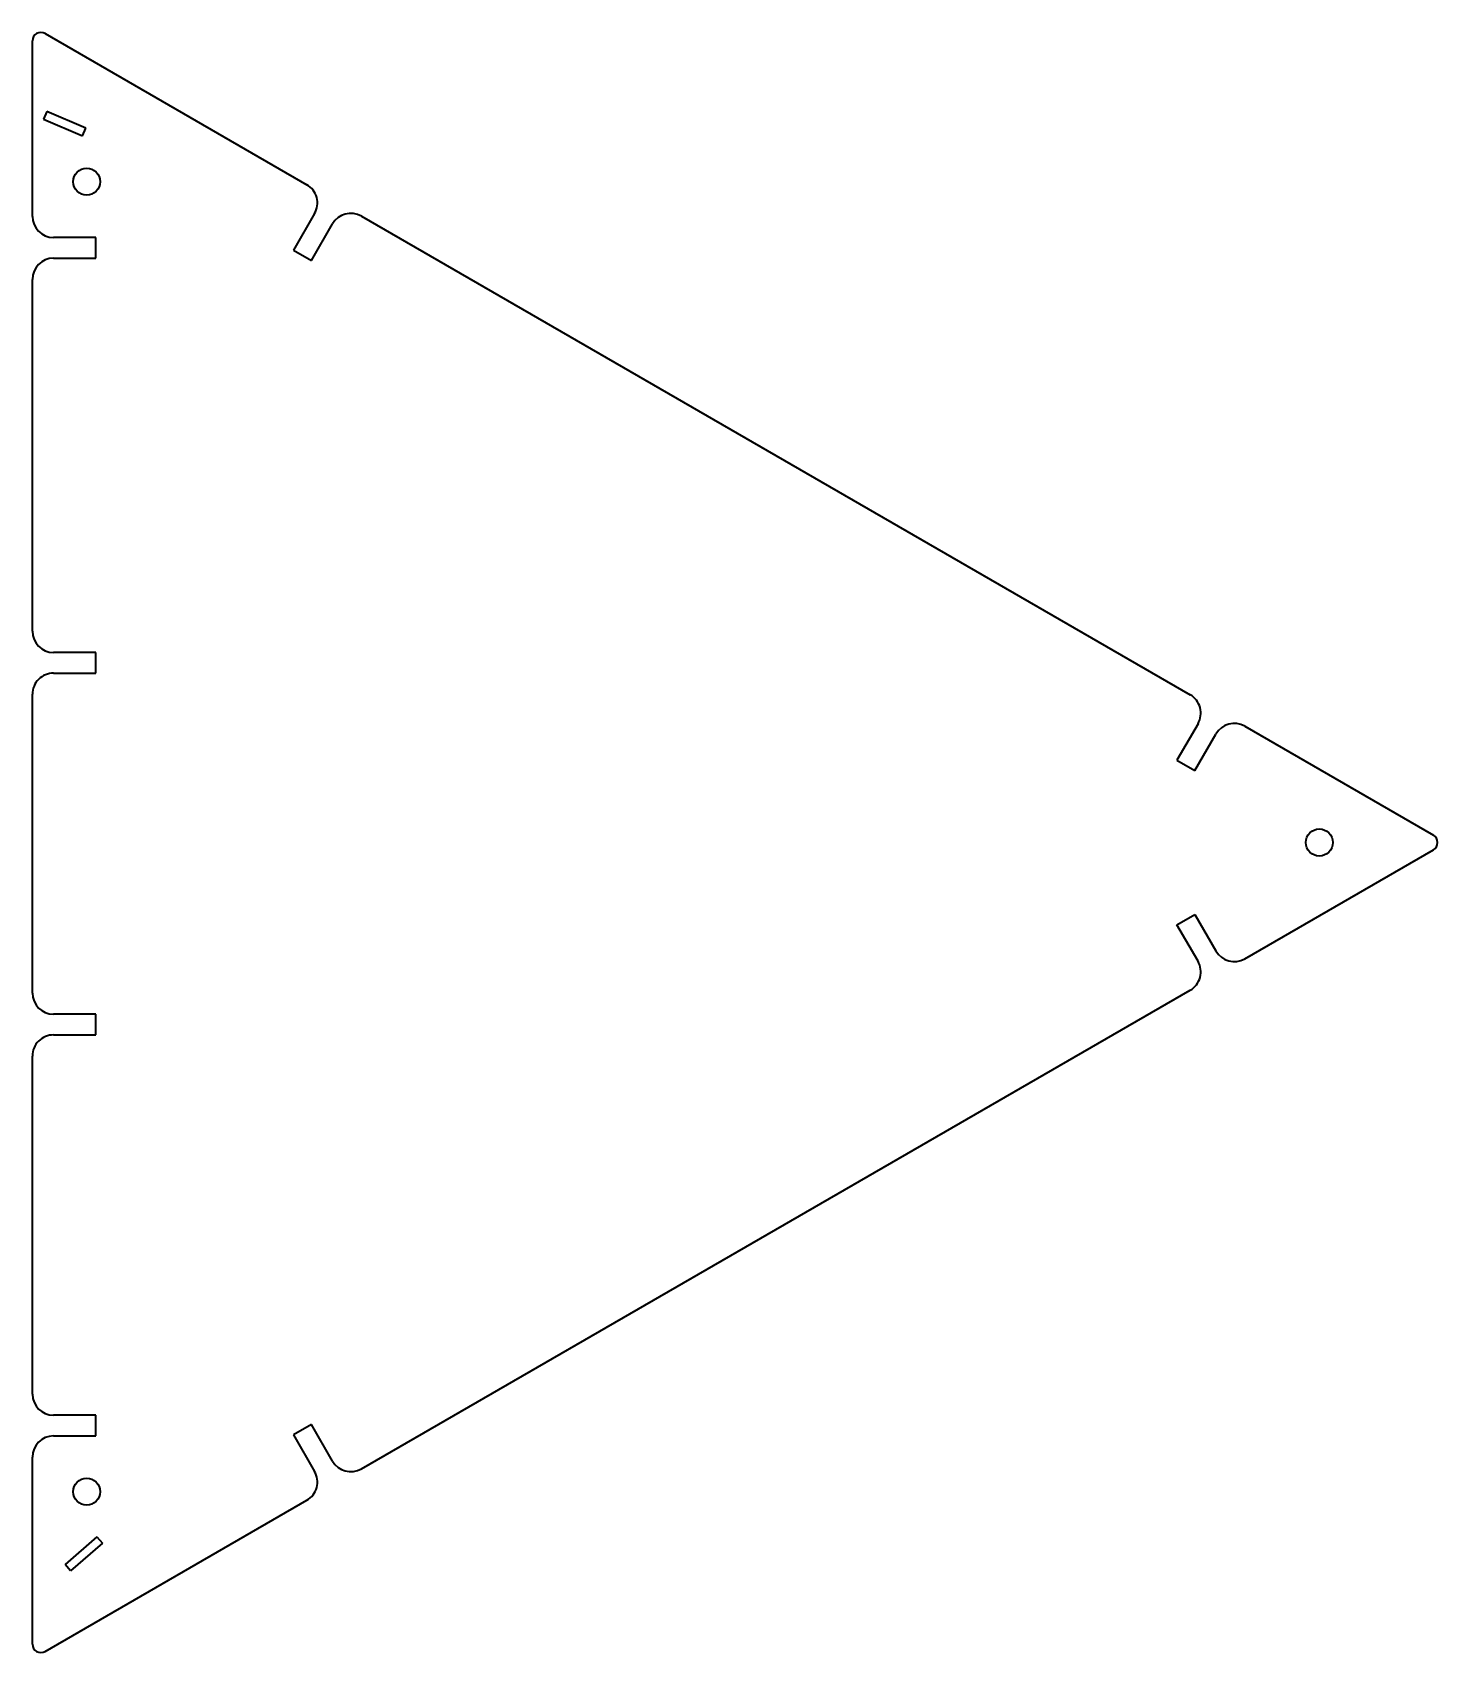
# Model space of a CAD drawing. Extents: x 131 to 463, y 18 to 402.
import ezdxf

# ---------------------------------------------------------------- set-up
doc = ezdxf.new("R2010")
doc.units = 0

msp = doc.modelspace()

# ---------------------------------------------------------------- linework, layer by layer
at = {"color": 7, "lineweight": 35}
for p, q in [((130.709961, 358.169922), (130.709961, 399.705811)), ((133.709961, 401.437866), (195.661865, 365.669922)), ((134.148987, 383.010986), (133.362793, 381.171997)), ((133.362793, 381.171997), (142.557861, 377.241211)), ((143.343994, 379.0802), (134.148987, 383.010986)), ((142.557861, 377.241211), (143.343994, 379.0802)), ((197.492004, 358.839844), (192.492004, 350.179565)), ((208.565674, 358.219971), (404.754822, 244.950073)), ((145.709961, 353.169922), (135.709961, 353.169922)), ((145.709961, 348.27002), (145.709961, 353.169922)), ((196.735535, 347.729614), (201.735535, 356.389893)), ((192.492004, 350.179565), (196.735535, 347.729614)), ((135.709961, 348.27002), (145.709961, 348.27002)), ((130.709961, 259.975708), (130.709961, 343.27002)), ((145.709961, 254.975708), (135.709961, 254.975708)), ((145.709961, 250.075684), (145.709961, 254.975708)), ((135.709961, 250.075684), (145.709961, 250.075684)), ((130.709961, 174.369995), (130.709961, 245.075684)), ((406.584961, 238.119995), (401.584961, 229.459717)), ((405.828491, 227.009766), (410.828491, 235.669922)), ((417.658569, 237.500122), (462.289978, 211.732178)), ((401.584961, 229.459717), (405.828491, 227.009766)), ((417.658569, 182.500122), (462.289978, 208.268066)), ((401.584961, 190.540527), (405.828491, 192.990479)), ((405.828491, 192.990479), (410.828491, 184.3302)), ((406.584961, 181.880249), (401.584961, 190.540527)), ((208.565674, 61.780273), (404.754822, 175.050049)), ((145.709961, 169.369995), (135.709961, 169.369995)), ((145.709961, 164.469971), (145.709961, 169.369995)), ((135.709961, 164.469971), (145.709961, 164.469971)), ((130.709961, 79.469971), (130.709961, 159.469971)), ((145.709961, 74.469971), (135.709961, 74.469971)), ((145.709961, 69.569946), (145.709961, 74.469971)), ((135.709961, 69.569946), (145.709961, 69.569946)), ((196.735535, 72.27063), (192.492004, 69.820679)), ((192.492004, 69.820679), (197.492004, 61.1604)), ((201.735535, 63.610352), (196.735535, 72.27063)), ((130.709961, 20.294312), (130.709961, 64.569946)), ((133.709961, 18.562256), (195.661865, 54.3302)), ((145.967041, 45.719482), (138.436951, 39.139282)), ((147.28302, 44.213379), (139.75293, 37.633301)), ((145.967041, 45.719482), (147.28302, 44.213379)), ((139.75293, 37.633301), (138.436951, 39.139282))]:
    msp.add_line(p, q, dxfattribs=at)
for centre in [(143.565735, 366.369995), (435.289978, 210.000122), (143.565735, 56.369995)]:
    msp.add_circle(centre, 3.2, dxfattribs=at)
for centre, radius, start, end in [((132.709961, 399.705811), 2, 60.000002, 180.000005), ((193.161865, 361.339844), 5, 329.999999, 60.000002), ((135.709961, 358.169922), 5, 180.000005, 269.999997), ((206.065674, 353.889893), 5, 60.000002, 149.999997), ((135.709961, 343.27002), 5, 90.000003, 179.999995), ((135.709961, 259.975708), 5, 180.000005, 269.999997), ((135.709961, 245.075684), 5, 90.000003, 180.000005), ((402.254822, 240.619995), 5, 329.999999, 60.000002), ((415.158569, 233.169922), 5, 60.000002, 149.999997), ((461.289978, 210.000122), 2, 299.999998, 60.000002), ((415.158569, 186.8302), 5, 210.000003, 299.999998), ((402.254822, 179.380249), 5, 299.999998, 30.000001), ((135.709961, 174.369995), 5, 180.000005, 269.999997), ((135.709961, 159.469971), 5, 90.000003, 180.000005), ((135.709961, 79.469971), 5, 180.000005, 269.999997), ((135.709961, 64.569946), 5, 90.000003, 179.999995), ((206.065674, 66.110352), 5, 210.000003, 299.999998), ((193.161865, 58.6604), 5, 299.999998, 30.000001), ((132.709961, 20.294312), 2, 180.000005, 299.999998)]:
    msp.add_arc(centre, radius, start, end, dxfattribs=at)

doc.saveas('drawing.dxf')
